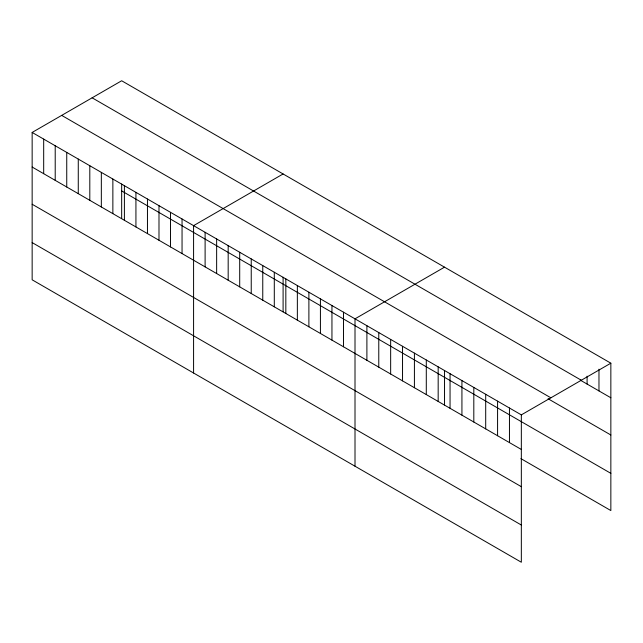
<?xml version="1.0" encoding="UTF-8"?>
<svg xmlns="http://www.w3.org/2000/svg" width="643" height="643" viewBox="0 0 643 643"><rect width="100%" height="100%" fill="white"/><g stroke="black" fill="none" stroke-linecap="round" stroke-linejoin="round"><path stroke-width="0.96" d="M32.15 132.442L521.336 414.872L521.336 562.239L32.15 279.809L32.15 132.442L121.664 80.761L610.85 363.191L610.85 510.558L520.902 458.628M283.097 173.964L193.583 225.645L193.583 373.012M444.53 267.158L355.008 318.84L355.008 466.215M521.336 414.872L610.85 363.191M92.126 97.816L581.312 380.238M580.299 380.142L610.85 397.776M61.688 115.386L550.874 397.816M548.053 398.74L610.85 434.998M121.664 190.915L610.85 473.344M32.15 167.035L521.336 449.457M32.15 204.249L521.336 486.679M32.15 242.596L521.336 525.026M598.971 369.178L598.971 390.92M587.091 376.155L587.091 384.064M509.457 408.008L509.457 442.601M497.578 401.152L497.578 435.745M485.698 394.288L485.698 428.881M473.811 387.432L473.811 422.025M461.931 380.576L461.931 415.169M450.052 373.712L450.052 408.305M444.53 370.432L444.53 404.994M438.172 366.856L438.172 401.449M426.293 360L426.293 394.585M414.413 353.136L414.413 387.729M402.534 346.28L402.534 380.873M390.655 339.416L390.655 374.009M378.775 332.56L378.775 367.153M366.896 325.704L366.896 360.297M343.483 312.185L343.483 346.778M331.949 305.529L331.949 340.123M320.423 298.874L320.423 333.46M308.889 292.211L308.889 326.805M297.355 285.556L297.355 320.15M285.83 278.901L285.83 313.495M283.097 277.229L283.097 311.791M274.296 272.238L274.296 306.832M262.762 265.583L262.762 300.177M251.236 258.928L251.236 293.521M239.702 252.273L239.702 286.866M228.177 245.61L228.177 280.203M216.643 238.955L216.643 273.548M205.109 232.3L205.109 266.893M182.049 218.982L182.049 253.575M170.516 212.327L170.516 246.92M158.99 205.672L158.99 240.265M147.456 199.008L147.456 233.602M135.93 192.353L135.93 226.947M124.396 185.698L124.396 220.292M121.664 184.035L121.664 218.588M112.863 179.043L112.863 213.637M101.337 172.38L101.337 206.974M89.803 165.725L89.803 200.319M78.269 159.07L78.269 193.664M66.743 152.415L66.743 187M55.21 145.752L55.21 180.345M43.684 139.097L43.684 173.69"/></g></svg>
